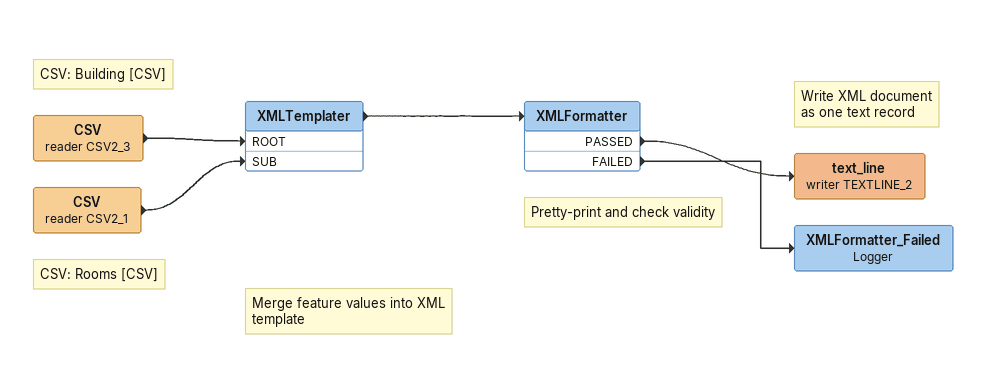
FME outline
Note: CSV: Building [CSV]
CSV (reader CSV2_3)
    -> XMLTemplater [ROOT]
Note: CSV: Rooms [CSV]
CSV (reader CSV2_1)
    -> XMLTemplater [SUB]
Note: Merge feature values into XML template
XMLTemplater
    -> XMLFormatter
Note: Pretty-print and check validity
XMLFormatter
    PASSED -> text_line (writer TEXTLINE_2)
    FAILED -> XMLFormatter_Failed
Note: Write XML document / as one text record
text_line (writer TEXTLINE_2)
XMLFormatter_Failed: Logger
